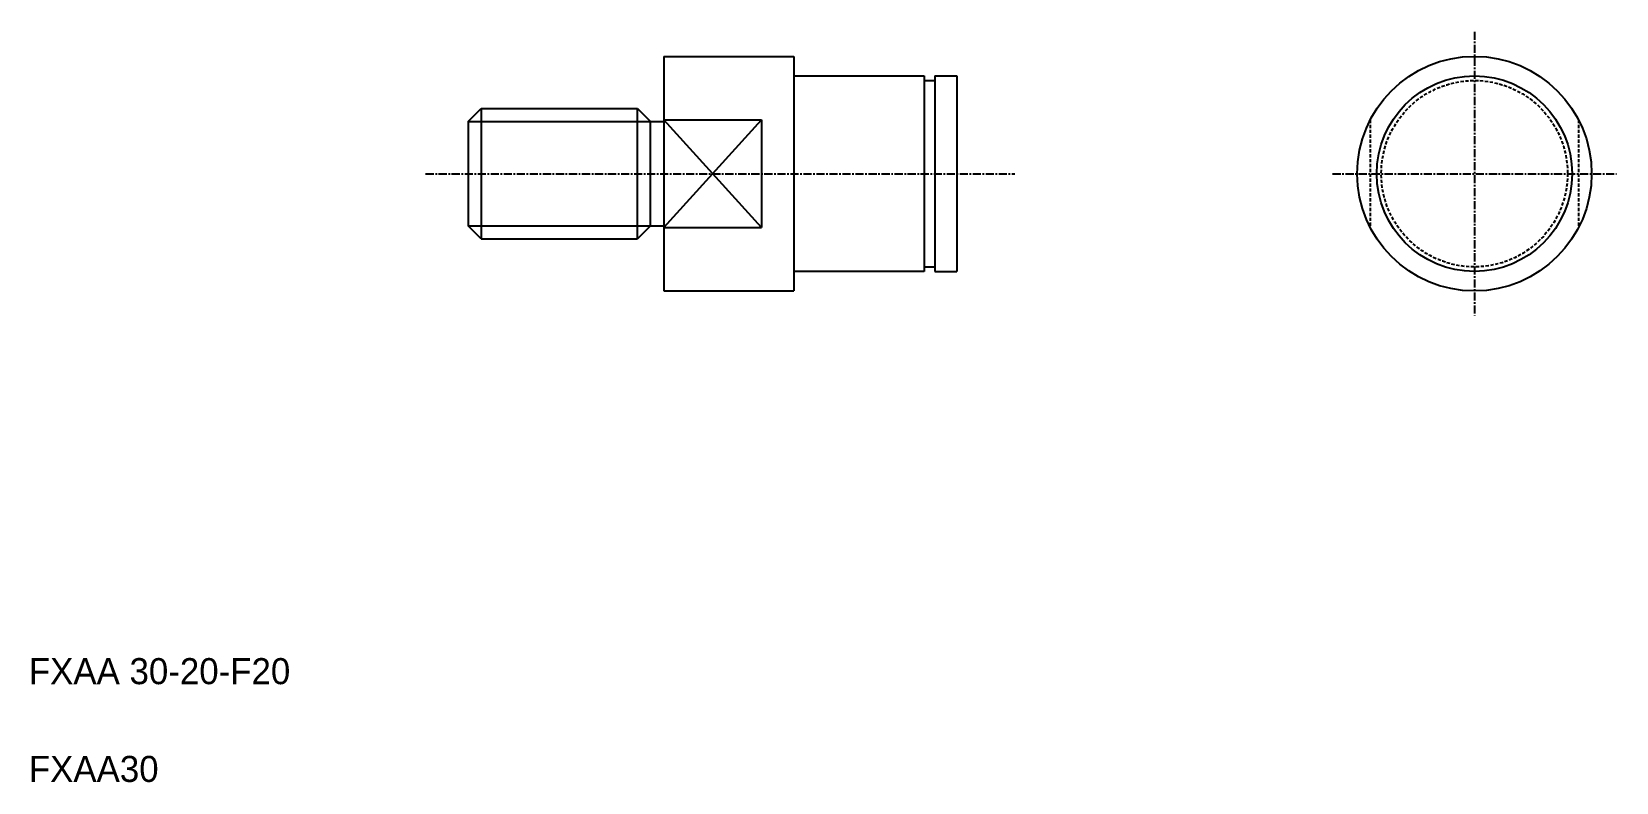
# Model space of a CAD drawing. Extents: x -23 to 220, y 100 to 215.
import ezdxf

# ---------------------------------------------------------------- set-up
doc = ezdxf.new("R2010")
doc.units = 0
doc.linetypes.add('CENTER', pattern=[2, 1.25, -0.25, 0.25, -0.25])
doc.linetypes.add('DASHED', pattern=[0.75, 0.5, -0.25])
doc.layers.get('0').update_dxf_attribs({"linetype": 'CONTINUOUS'})
doc.layers.add('CENTER', color=1, linetype='CENTER')

msp = doc.modelspace()

# ---------------------------------------------------------------- linework, layer by layer
at = {"color": 7, "linetype": 'CONTINUOUS'}
for p, q in [((73.54, 211.16), (93.54, 211.16)), ((73.54, 211.15), (73.54, 175.16)), ((93.54, 211.16), (93.54, 175.16)), ((93.74, 208.16), (113.54, 208.16)), ((98.69, 208.16), (98.69, 208.16)), ((103.64, 208.16), (103.64, 208.16)), ((113.54, 208.16), (113.54, 178.16)), ((113.54, 207.46), (115.19, 207.46)), ((115.19, 208.16), (115.19, 178.16)), ((115.19, 208.16), (118.54, 208.16)), ((118.54, 208.16), (118.54, 178.16)), ((43.54, 201.16), (45.54, 203.16)), ((45.54, 203.16), (45.54, 183.16)), ((45.54, 203.16), (69.54, 203.16)), ((69.54, 183.16), (69.54, 203.16)), ((69.54, 203.16), (71.54, 201.16)), ((43.54, 201.16), (43.54, 185.16)), ((71.54, 185.16), (71.54, 201.16)), ((71.54, 201.16), (73.54, 201.16)), ((73.54, 201.41), (88.54, 201.41)), ((88.54, 201.41), (88.54, 184.91)), ((45.54, 183.16), (43.54, 185.16)), ((71.54, 185.16), (69.54, 183.16)), ((71.54, 185.16), (73.54, 185.16)), ((73.54, 184.91), (88.54, 184.91)), ((45.54, 183.16), (69.54, 183.16)), ((113.54, 178.16), (93.74, 178.16)), ((113.54, 178.86), (115.19, 178.86)), ((115.19, 178.16), (118.54, 178.16)), ((73.54, 175.16), (93.54, 175.16))]:
    msp.add_line(p, q, dxfattribs=at)
at = {"color": 3, "linetype": 'CONTINUOUS'}
for p, q in [((43.54, 201.16), (71.54, 201.16)), ((73.54, 184.91), (88.54, 201.41)), ((88.54, 184.91), (73.54, 201.41)), ((43.54, 185.16), (71.54, 185.16))]:
    msp.add_line(p, q, dxfattribs=at)
at = {"color": 3, "linetype": 'DASHED'}
for p, q in [((182, 201.41), (182, 184.91)), ((214, 201.41), (214, 184.91))]:
    msp.add_line(p, q, dxfattribs=at)
at = {"color": 7, "linetype": 'CONTINUOUS'}
for radius in [18, 15]:
    msp.add_circle((198, 193.16), radius, dxfattribs=at)
at = {"color": 3, "linetype": 'DASHED'}
msp.add_circle((198, 193.16), 14.3, dxfattribs=at)
at = {"color": 7, "linetype": 'CONTINUOUS'}
for centre, start, end in [((93.74, 208.36), 180, 270), ((93.74, 177.96), 90, 180)]:
    msp.add_arc(centre, 0.2, start, end, dxfattribs=at)
at = {"layer": 'CENTER', "color": 1, "linetype": 'CENTER'}
for p, q in [((198, 214.94), (198, 171.38)), ((36.99, 193.16), (127.46, 193.16)), ((176.22, 193.16), (219.79, 193.16))]:
    msp.add_line(p, q, dxfattribs=at)

# ---------------------------------------------------------------- texts
at = {"color": 7, "linetype": 'CONTINUOUS'}
for s, p in [('FXAA 30-20-F20', (-23.92, 114.83)), ('FXAA30', (-23.92, 99.83))]:
    msp.add_text(s, height=4, dxfattribs=at).set_placement(p)

doc.saveas('drawing.dxf')
